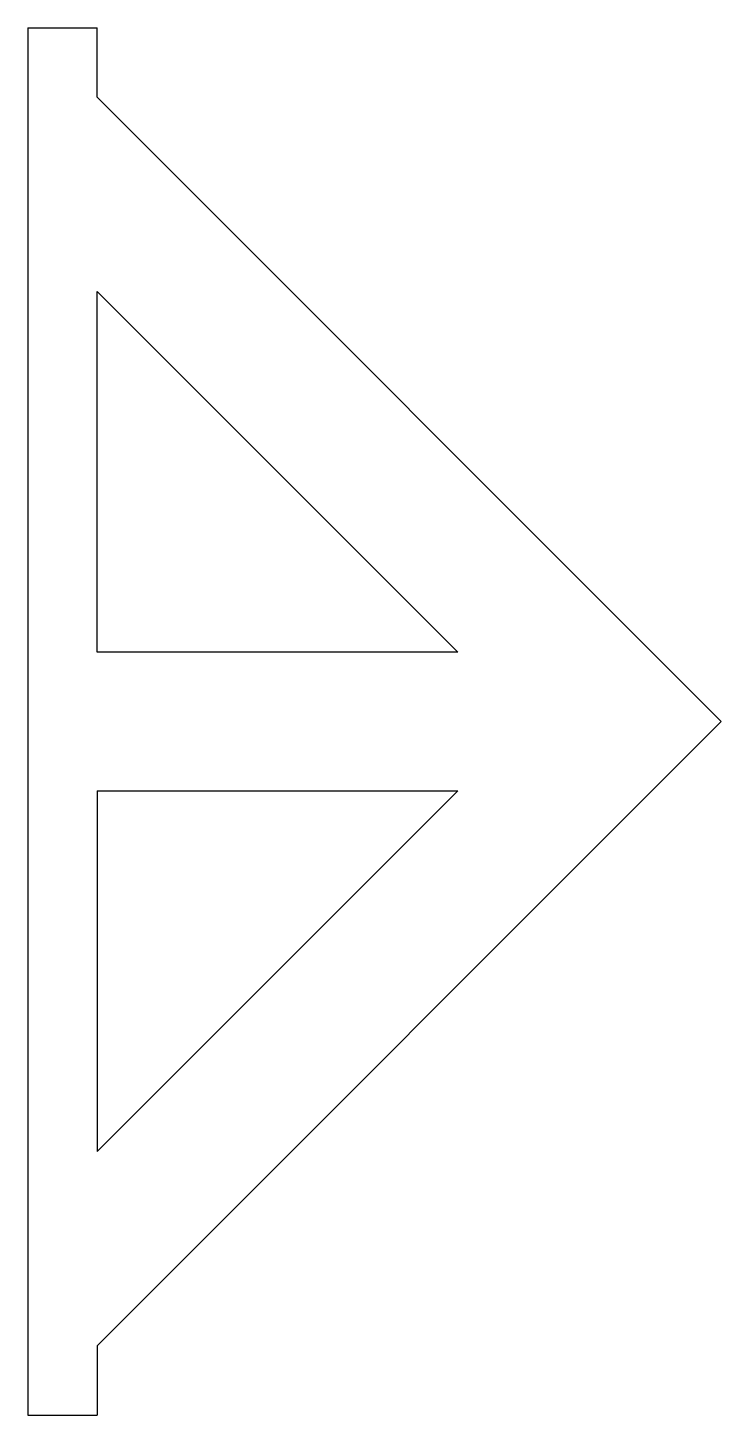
# Model space of a CAD drawing. Extents: x 0 to 0.05, y -0.05 to 0.05.
import ezdxf

# ---------------------------------------------------------------- set-up
doc = ezdxf.new("R2010")
doc.units = 0
doc.layers.add('default', color=7, linetype='CONTINUOUS')

msp = doc.modelspace()

# ---------------------------------------------------------------- linework, layer by layer
at = {"layer": 'default'}
for p, q in [((0, 0.05), (0.005, 0.05)), ((0, 0.05), (0, 0)), ((0.005, 0.045), (0.005, 0.05)), ((0.005, 0.045), (0.05, 0)), ((0.005, 0.005), (0.005, 0.031)), ((0.031, 0.005), (0.005, 0.031)), ((0.031, 0.005), (0.005, 0.005)), ((0, 0), (0, -0.05)), ((0.005, -0.045), (0.05, 0)), ((0.031, -0.005), (0.005, -0.031)), ((0.005, -0.005), (0.005, -0.031)), ((0.005, -0.005), (0.031, -0.005)), ((0.005, -0.045), (0.005, -0.05)), ((0, -0.05), (0.005, -0.05))]:
    msp.add_line(p, q, dxfattribs=at)

doc.saveas('drawing.dxf')
